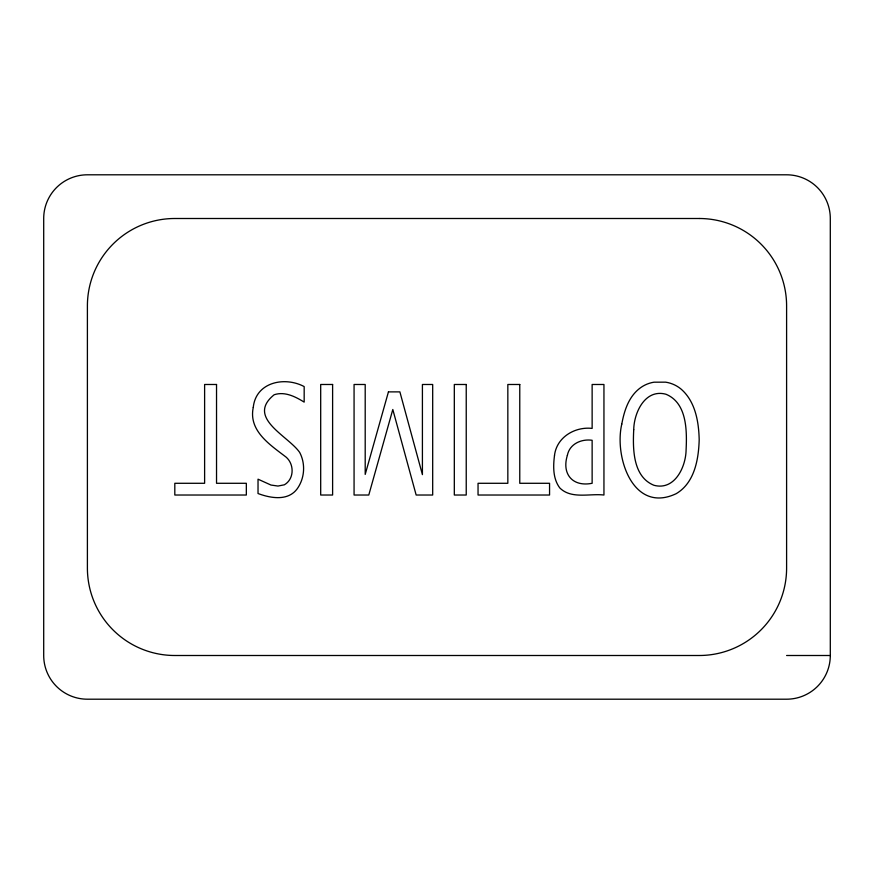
<?xml version="1.0" encoding="UTF-8"?>
<svg xmlns="http://www.w3.org/2000/svg" width="874" height="874" viewBox="0 0 874 874"><rect width="100%" height="100%" fill="white"/><g stroke="black" fill="none" stroke-linecap="round" stroke-linejoin="round"><path stroke-width="1.31" d="M786.6 655.5L830.3 655.5L830.3 218.5A43.7 43.7 0 0 0 786.6 174.8L87.4 174.8A43.7 43.7 0 0 0 43.7 218.5L43.7 655.5A43.7 43.7 0 0 0 87.4 699.2L786.6 699.2A43.7 43.7 0 0 0 830.3 655.5M633.726 429.713C632.754 448.985 632.82 476.723 653.96 485.288C674.597 490.827 685.795 467.12 686.09 450.055C687.019 430.729 687.084 402.881 665.912 394.229C645.11 388.613 634 412.561 633.726 429.713M621.775 424.13C614.094 456.96 633.038 514.141 676.214 493.668C694.59 482.83 698.621 459.298 699.189 439.753C698.774 421.629 695.311 401.09 680.66 388.744A31.617 31.617 0 0 0 665.671 382.167L653.981 382.189A31.431 31.431 0 0 0 638.708 389.159C628.297 397.801 624.123 411.304 621.775 424.13M253.274 407.371C248.26 430.915 270.186 444.866 286.18 457.189C294.44 464.411 294.287 479.127 284.334 484.808L277.976 486.053L270.973 485.048L258.027 479.181L258.027 493.526C270.416 498.158 287.546 501.283 296.854 489.265C304.665 478.81 305.78 464.072 299.727 452.524C288.333 435.831 245.638 417.761 274.163 394.753C284.727 391.202 295.368 396.643 304.174 402.116L304.174 386.581C284.563 376.126 255.831 382.146 253.274 407.371M554.509 455.398C553.1 466.355 552.838 478.624 559.764 487.9C571.225 499.393 589.622 493.34 603.945 495.023L603.945 384.484L592.135 384.484L592.135 428.402C574.917 426.446 556.618 437.24 554.509 455.398M567.379 455.31C561.545 473.948 572.546 487.2 592.135 483.289L592.135 440.278C581.461 438.715 569.575 443.883 567.379 455.31M388.438 391.88L365.201 474.407L365.201 384.484L354.068 384.484L354.068 495.023L368.784 495.023L392.808 409.502L416.155 495.023L432.685 495.023L432.685 384.484L422.415 384.484L422.415 474.626L399.888 391.88L388.438 391.88M699.2 218.5L174.8 218.5A87.4 87.4 0 0 0 87.4 305.9L87.4 568.1A87.4 87.4 0 0 0 174.8 655.5L699.2 655.5A87.4 87.4 0 0 0 786.6 568.1L786.6 305.9A87.4 87.4 0 0 0 699.2 218.5M216.534 384.484L204.614 384.484L204.614 483.289L174.811 483.289L174.811 495.023L246.337 495.023L246.337 483.289L216.534 483.289L216.534 384.484M332.612 384.484L320.692 384.484L320.692 495.023L332.612 495.023L332.612 384.484M466.235 384.484L454.316 384.484L454.316 495.023L466.235 495.023L466.235 384.484M519.768 384.484L507.838 384.484L507.838 483.289L478.045 483.289L478.045 495.023L549.56 495.023L549.56 483.289L519.768 483.289L519.768 384.484"/></g></svg>
